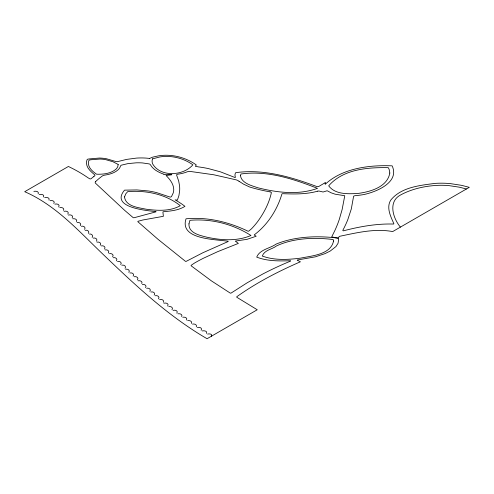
<?xml version="1.0" encoding="UTF-8"?>
<svg xmlns="http://www.w3.org/2000/svg" width="494" height="494" viewBox="0 0 494 494"><rect width="100%" height="100%" fill="white"/><g stroke="black" fill="none" stroke-linecap="round" stroke-linejoin="round"><path stroke-width="0.74" d="M38.186 193.876C39.242 191.258 35.574 190.962 33.87 191.388M43.583 196.995C44.639 194.37 40.971 194.08 39.267 194.5M48.98 200.107C50.036 197.489 46.362 197.192 44.664 197.619M206.535 333.438C207.585 330.813 203.917 330.523 202.219 330.943M63.547 210.388C64.64 208.017 61.522 207.184 59.774 207.585M76.496 221.602C77.589 219.231 74.471 218.397 72.723 218.799M141.784 283.593C142.877 281.222 139.759 280.388 138.011 280.79M163.366 302.285C164.459 299.914 161.34 299.08 159.593 299.481M181.712 316.617C182.805 314.24 179.686 313.412 177.939 313.814M186.571 320.044C187.658 317.667 184.546 316.833 182.792 317.241M191.425 323.471C192.518 321.094 189.4 320.26 187.646 320.668M196.279 326.892C197.372 324.521 194.259 323.687 192.506 324.089M149.775 158.37L152.646 157.148L158.37 155.869A29.078 16.79 0 0 1 167.262 155.264C177.612 155.511 187.837 158.92 196.279 164.91A19.723 11.387 0 0 1 195.433 166.237L198.304 166.873A76.891 44.392 0 0 1 208.345 168.578L220.491 171.85L235.07 177.55A0.895 0.519 0 0 0 235.335 177.445L235.255 176.661A13.412 7.743 0 0 1 235.65 172.69C263.345 168.713 290.972 176.908 316.673 186.497L317.747 186.67A2.717 1.568 0 0 0 318.531 186.615L325.237 182.663M53.834 203.534C55.427 201.009 51.907 200.113 50.061 200.731M58.693 206.961C60.287 204.43 56.761 203.54 54.914 204.158M67.863 214.124C69.456 211.599 65.937 210.703 64.09 211.321M72.18 217.866C73.773 215.335 70.253 214.439 68.407 215.063M167.682 306.021C169.275 303.495 165.756 302.6 163.909 303.217M176.858 313.19C178.451 310.658 174.925 309.763 173.079 310.386M201.138 330.319C202.731 327.794 199.206 326.898 197.359 327.516M80.275 225.653C81.819 223.412 78.991 221.96 77.039 222.541M84.591 229.389C86.135 227.147 83.307 225.696 81.356 226.277M88.37 233.44C89.914 231.198 87.08 229.747 85.129 230.328M96.46 241.226C98.003 238.985 95.175 237.534 93.224 238.114M100.239 245.277C101.783 243.036 98.954 241.585 97.003 242.165M104.555 249.019C106.099 246.772 103.271 245.327 101.319 245.901M108.334 253.064C109.878 250.822 107.044 249.371 105.092 249.952M112.651 256.806C114.194 254.564 111.36 253.113 109.409 253.688M116.423 260.857C117.967 258.609 115.139 257.164 113.188 257.738M120.74 264.593C122.284 262.351 119.455 260.9 117.504 261.474M125.056 268.328C126.6 266.087 123.772 264.636 121.82 265.216M128.835 272.379C130.379 270.138 127.551 268.687 125.6 269.267M133.152 276.121C134.695 273.874 131.867 272.422 129.916 273.003M137.468 279.857C139.012 277.616 136.183 276.165 134.232 276.739M145.563 287.644C147.107 285.402 144.279 283.951 142.328 284.532M149.88 291.38C151.423 289.138 148.595 287.687 146.644 288.268M154.196 295.122C155.74 292.88 152.912 291.429 150.96 292.003M158.512 298.858C160.056 296.616 157.228 295.165 155.277 295.745M171.998 309.763C173.542 307.521 170.714 306.07 168.763 306.644M92.143 237.491C93.576 235.527 91.501 233.606 89.445 234.063M211.389 336.241C212.914 333.833 209.086 333.648 207.61 334.061M95.533 181.718L95.194 182.403A3.421 1.976 0 0 0 95.293 183.021L124.747 210.432L133.195 217.656A2.649 1.531 0 0 0 133.96 217.774L156.073 211.815A0.951 0.55 0 0 0 156.011 211.623C145.6 210.432 110.088 207.412 124.519 190.141L136.881 189.931L148.416 190.974A55.6 32.098 0 0 1 156.561 192.604L170.164 197.106A2.025 1.167 0 0 0 170.658 197.044L171.467 196.649L173.196 193A34.067 19.667 0 0 0 173.734 189.258C173.518 183.756 169.775 179.223 166.064 175.5L171.795 174.765M93.891 176.488L94.941 175.481A2.384 1.377 0 0 0 94.91 174.993C91.328 171.918 86.864 168.547 86.493 163.391A24.292 14.023 0 0 1 86.888 160.334L87.29 159.303L88.969 158.945L99.43 158.043A26.911 15.536 0 0 1 106.519 158.765L116.102 161.606A3.409 1.964 0 0 0 117.374 161.668L126.674 159.389L136.572 158.086A41.805 24.138 0 0 1 145.989 158.092L149.633 158.426M317.747 191.153C306.299 194.395 294.251 194.13 282.519 193.679A2.414 1.396 0 0 0 281.926 193.944C277.288 209.74 267.618 224.838 254.354 234.78A0.747 0.432 0 0 0 254.379 235.101L256.17 236.243L247.031 239.331L235.539 241.047A0.821 0.475 0 0 0 235.428 241.202L238.367 243.412L217.681 251.662L203.293 258.294A181.996 105.074 0 0 0 194.593 262.993L191.159 265.315A2.779 1.606 0 0 0 191.116 265.784L211.407 280.87L230.297 293.133A2.211 1.278 0 0 0 231.019 293.121L247.228 282.753L262.623 274.096A310.615 179.328 0 0 1 290.552 261.104L290.639 260.9A0.871 0.5 0 0 0 290.521 260.733C279.271 261.091 267.433 261.301 256.713 257.115C259.69 249.451 270.082 248.451 276.072 244.116A64.899 37.47 0 0 1 287.156 240.411C302.192 236.521 317.926 236.126 333.32 237.577M334.123 237.608L338.186 238.114L338.569 239.856L338.057 243.27L335.976 246.531L330.295 251.001L325.052 253.613L315.425 256.818L297.277 260.017A0.667 0.383 0 0 0 297.197 260.177L300.414 261.789C278.215 271.434 256.367 282.729 236.737 296.771A2.686 1.55 0 0 0 236.756 297.234L257.251 309.763L207.072 338.73C168.645 316.382 135.93 285.847 104.018 255.25C79.522 231.958 56.365 205.461 24.7 191.697L68.407 166.466L72.809 168.664A147.978 85.431 0 0 1 88.216 177.914L90.044 178.921A1.618 0.932 0 0 0 90.593 178.896L91.217 178.674A44.472 25.676 0 0 1 93.891 176.488M171.782 174.641L171.77 174.641A34.444 19.884 0 0 1 163.909 174.246M334.135 237.657L338.186 238.114L339.1 236.694A1.297 0.747 0 0 1 339.829 236.262C357.088 232.68 375.026 228.277 392.681 231.575L469.3 187.337L461.618 185.343L450.176 183.589A56.446 32.592 0 0 0 435.276 183.367C419.801 185.404 401.042 187.17 390.668 200.218C386.042 207.881 390.908 216.854 393.897 223.77A1.815 1.05 0 0 1 393.514 224.054C376.601 223.535 359.632 226.585 343.349 230.852A1.346 0.778 0 0 1 342.984 230.673L342.805 230.34A254.867 147.144 0 0 0 347.788 219.682L351.29 209.011L353.605 196.266A2.748 1.587 0 0 1 354.149 195.927L355.174 195.655A52.592 30.362 0 0 0 364.084 194.494C376.372 191.833 399.874 182.354 392.143 165.842C369.055 164.879 342.435 168.269 325.225 184.274A13.054 7.534 0 0 1 325.237 182.663M333.506 237.213L331.709 236.867L334.679 230.92A291.973 168.571 0 0 0 339.174 219.781L342.126 209.555L344.769 195.729L335.105 194.179L331.104 192.796L327.491 190.906A1.247 0.716 0 0 0 326.88 190.826L323.076 192.012L319.359 191.122A2.013 1.161 0 0 0 317.753 191.159M270.051 191.833L270.971 192.197A2.68 1.55 0 0 1 271.391 192.586C269.174 203.182 263.679 213.562 257.102 222.319A152.066 87.796 0 0 1 251.563 228.728L248.71 231.155A2.155 1.241 0 0 1 248.013 231.217C228.901 221.997 207.381 216.736 186.028 218.799C179.161 239.652 215.711 239.226 228.117 241.27A1.124 0.648 0 0 1 228.234 241.492L202.904 252.737L186.17 261.363A2.174 1.254 0 0 1 185.466 261.332L158.086 239.362L137.801 221.683A2.18 1.26 0 0 1 138.005 221.287L142.89 219.984L163.366 216.31L162.909 211.994A1.859 1.074 0 0 1 163.292 211.741C170.658 211.024 178.501 210.432 184.947 206.338A93.798 54.155 0 0 0 175.08 199.848L177.395 200.107L178.952 195.476L179.655 190.628A91.162 52.636 0 0 0 179.55 185.763L178.692 181.082L176.556 174.882A2.285 1.315 0 0 1 176.92 174.518L177.747 174.197A27.837 16.074 0 0 0 187.238 171.819A4.73 2.729 0 0 1 189.523 171.344L213.717 174.759L236.243 179.865A8.04 4.644 0 0 1 239.003 181.279M466.429 188.992L459.42 187.195L448.966 185.621A51.506 29.733 0 0 0 438.697 185.306C425.575 185.837 412.255 188.671 400.646 194.926C387.771 201.626 392.996 218.268 400.406 227.11M163.909 174.252C158.71 172.387 153.239 169.714 150.386 164.737A3.952 2.285 0 0 0 149.33 163.934L142.402 162.927A36.056 20.816 0 0 0 136.227 162.822L127.872 163.625L121.277 165.194A3.909 2.254 0 0 0 120.548 165.965L120.147 167.003A17.926 10.349 0 0 1 117.936 169.936C114.392 173.03 109.68 174.345 105.123 175.067A5.86 3.384 0 0 0 102.524 175.87L102.079 176.167A91.162 52.63 0 0 0 95.515 181.706M239.034 181.267L243.591 184.169L249.698 187.028A117.152 67.635 0 0 0 270.039 191.851M333.536 241.047C330.776 254.725 311.584 255.824 300.482 258.158C287.841 259.714 274.485 260.542 262.32 256.059C264.259 250.057 272.163 249.347 276.554 245.907A56.557 32.653 0 0 1 289.984 241.226C304.106 237.799 318.84 237.793 333.203 239.528L333.536 241.047M124.525 196.89C125.556 206.529 138.653 207.603 146.082 209.203C157.425 210.691 169.985 211.518 180.316 205.695C165.57 194.068 146.156 190.165 127.742 191.604L125.847 193.734L124.525 196.89M188.961 223.844C188.381 233.23 200.194 235.477 207.066 237.237C221.423 240.337 237.169 241.405 250.971 235.484C232.964 224.066 211.222 218.459 189.943 220.305L188.961 223.844M240.442 175.531C241.498 183.323 251.724 185.633 257.936 187.8C277.245 192.635 298.364 195.26 317.512 188.356C293.331 178.908 267.291 170.276 240.998 173.993L240.442 175.531M118.19 164.465L117.757 166.62A15.598 9.003 0 0 1 115.639 169.479C110.341 173.727 103.141 174.388 96.596 174.221C92.996 171.739 89.019 168.559 88.407 163.934A21.149 12.208 0 0 1 88.71 161.093L89.081 160.13L90.859 159.76L100.066 159.049A23.397 13.511 0 0 1 105.679 159.642L112.99 161.766L118.19 164.465M389.828 173.03C387.339 187.189 370.111 191.876 357.81 193.463C348.004 193.994 335.191 194.648 328.683 185.837C343.12 169.139 367.66 167.281 388.296 167.676L389.167 169.43L389.828 173.03M152.523 158.846L152.245 159.865A20.705 11.955 0 0 0 152.627 163.866C160.599 177.494 183.472 175.864 192.888 164.811C185.546 159.605 176.648 156.635 167.645 156.425A25.299 14.604 0 0 0 159.908 156.944L152.523 158.846"/></g></svg>
